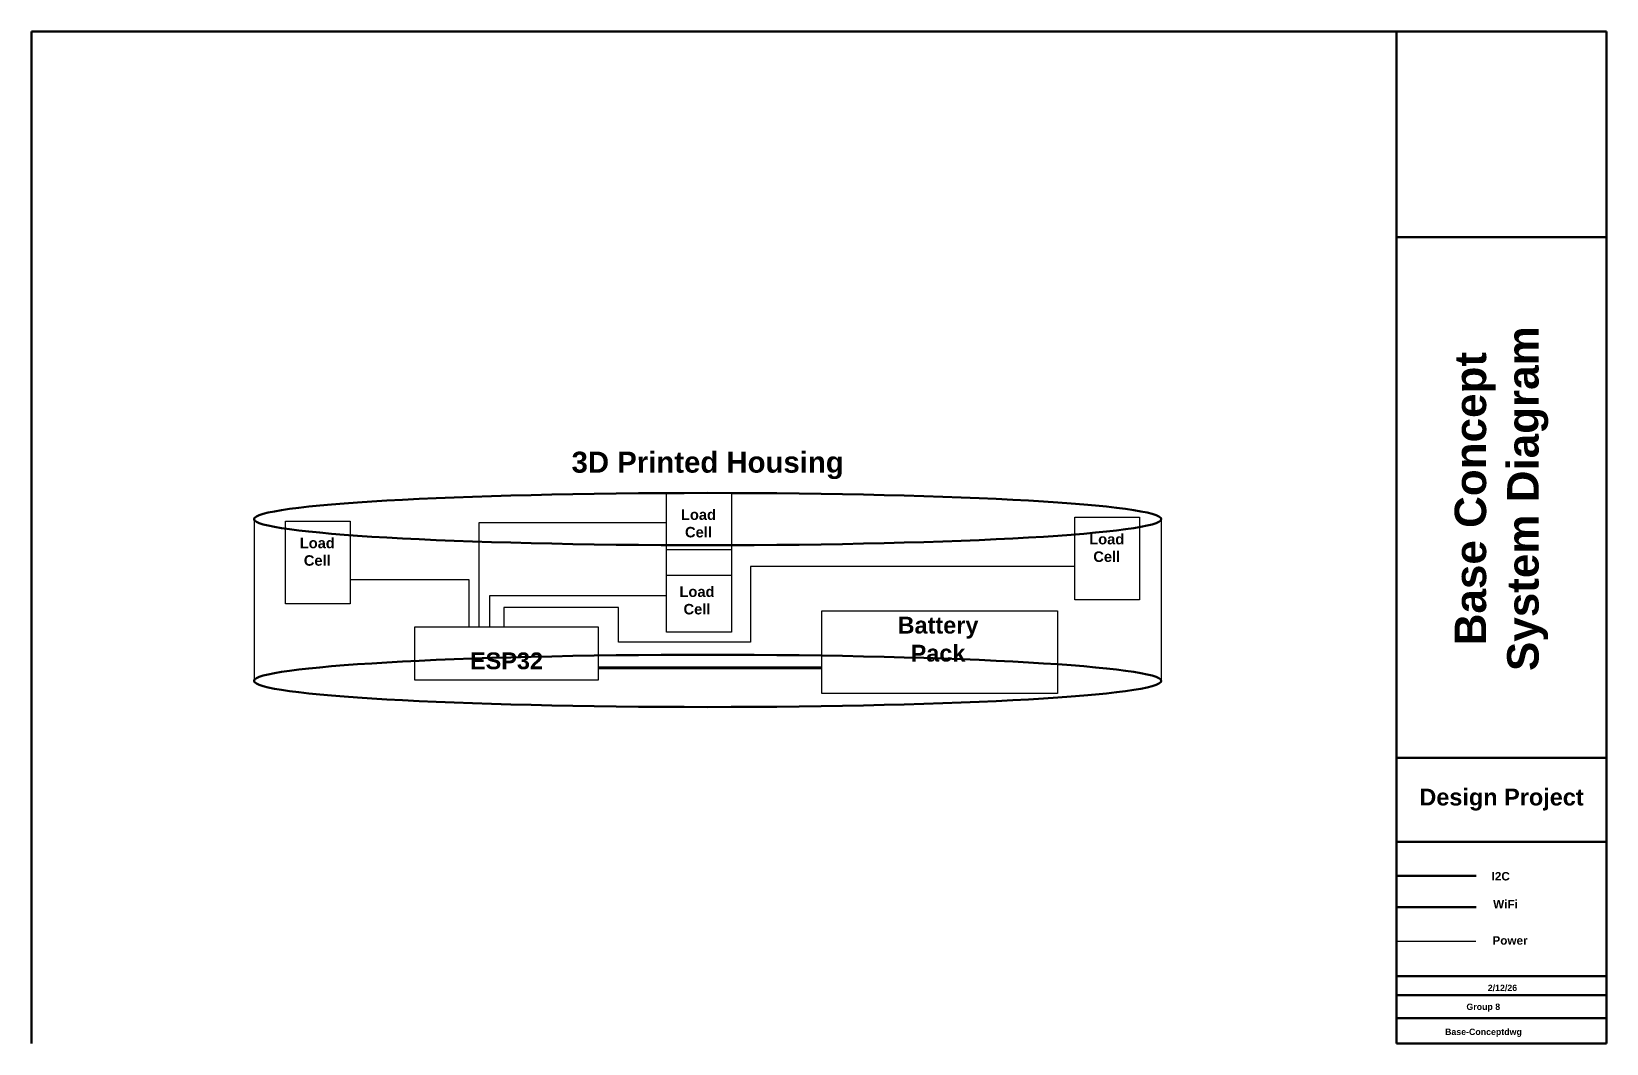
# Paper-space layout 'Layout1' of a CAD drawing. Extents: x 0 to 37.5, y 0 to 24.1.
import ezdxf

# ---------------------------------------------------------------- set-up
doc = ezdxf.new("R2010")
doc.units = 0
doc.header["$MEASUREMENT"] = 0
doc.layers.get('0').update_dxf_attribs({"linetype": 'CONTINUOUS'})
for name, color, linetype in [('I2C', 5, 'CONTINUOUS'), ('Power', 1, 'CONTINUOUS'), ('TB', 7, 'CONTINUOUS'), ('TITLE_BLOCK', 7, 'CONTINUOUS'), ('WiFi', 112, 'CONTINUOUS')]:
    doc.layers.add(name, color=color, linetype=linetype)
doc.styles.add('WAG15', font='Arial Bold.ttf', dxfattribs={"height": 0.15})
doc.styles.add('WAG20', font='Arial Bold.ttf', dxfattribs={"height": 0.2})
doc.styles.add('WAG30', font='Arial Bold.ttf', dxfattribs={"height": 0.3})
doc.styles.add('WAG40', font='Arial Bold.ttf', dxfattribs={"height": 0.4})

# ---------------------------------------------------------------- blocks, each defined once
blk = doc.blocks.new('REVDATE')
at = {"color": 0, "style": 'WAG15', "flags": 8}
for tag, p in [('REVDATE', (0.2, 0.65)), ('USER', (-0.3, 0.2)), ('FNAME', (-0.9, -0.3))]:
    blk.add_attdef(tag, p, '', height=0.15, dxfattribs=at)

psp = doc.layouts.get("Layout1")

# ---------------------------------------------------------------- linework, layer by layer
for p, q in [((5.298, 12.488), (5.298, 8.635)), ((26.9, 12.488), (26.9, 8.635))]:
    psp.add_line(p, q)
for points in [[(15.123, 13.116), (16.664, 13.116), (16.664, 11.145), (15.123, 11.145)], [(6.047, 12.442), (7.588, 12.442), (7.588, 10.47), (6.047, 10.47)], [(24.843, 12.533), (26.384, 12.533), (26.384, 10.562), (24.843, 10.562)], [(15.123, 11.768), (16.664, 11.768), (16.664, 9.796), (15.123, 9.796)], [(18.816, 10.307), (24.432, 10.307), (24.432, 8.335), (18.816, 8.335)], [(9.128, 9.919), (13.49, 9.919), (13.49, 8.652), (9.128, 8.652)]]:
    psp.add_lwpolyline(points, close=True)
at = {"lineweight": 50}
for centre in [(16.099, 12.488), (16.099, 8.635)]:
    psp.add_ellipse(centre, major_axis=(10.801, 0), ratio=0.057608, dxfattribs=at)
at = {"layer": 'I2C'}
for p, q in [((15.123, 12.398), (10.649, 12.398)), ((10.649, 12.398), (10.649, 9.919)), ((24.843, 11.363), (17.119, 11.363)), ((17.119, 11.363), (17.119, 9.554)), ((7.588, 11.05), (10.409, 11.05)), ((10.409, 11.05), (10.409, 9.919)), ((15.123, 10.662), (10.908, 10.662)), ((10.908, 10.662), (10.908, 9.919)), ((13.978, 10.385), (11.245, 10.385)), ((11.245, 10.385), (11.245, 9.919)), ((13.978, 9.554), (13.978, 10.385)), ((17.119, 9.554), (13.978, 9.554))]:
    psp.add_line(p, q, dxfattribs=at)
at = {"layer": 'I2C', "linetype": 'Continuous', "lineweight": 50}
psp.add_line((32.5, 3.996), (34.4, 3.996), dxfattribs=at)
at = {"layer": 'Power', "lineweight": 80}
psp.add_line((18.816, 8.944), (13.49, 8.944), dxfattribs=at)
at = {"layer": 'Power'}
psp.add_line((32.5, 2.437), (34.392, 2.437), dxfattribs=at)
at = {"layer": 'TB', "lineweight": 50}
for p, q in [((0, 24.1), (32.5, 24.1)), ((0, 24.1), (0, 0)), ((32.5, 0), (32.5, 24.1)), ((32.5, 20.5), (32.5, 20.875)), ((37.5, 1.15), (32.5, 1.15)), ((37.5, 0.6), (32.5, 0.6)), ((37.5, 0.125), (37.5, 0.5))]:
    psp.add_line(p, q, dxfattribs=at)
at = {"layer": 'TB', "linetype": 'Continuous', "lineweight": 50}
for p, q in [((32.5, 24.1), (37.5, 24.1)), ((37.5, 24.1), (37.5, 0)), ((32.5, 19.2), (37.5, 19.2)), ((32.5, 6.8), (37.5, 6.8)), ((32.5, 4.8), (37.5, 4.8)), ((37.5, 0), (32.5, 0))]:
    psp.add_line(p, q, dxfattribs=at)
at = {"layer": 'TITLE_BLOCK', "linetype": 'Continuous', "lineweight": 50}
psp.add_line((37.5, 1.6), (32.5, 1.6), dxfattribs=at)
at = {"layer": 'WiFi', "linetype": 'Continuous', "lineweight": 50}
psp.add_line((32.5, 3.248), (34.4, 3.248), dxfattribs=at)

# ---------------------------------------------------------------- block references
at = {"lineweight": 50}
ref = psp.add_blockref('REVDATE', (33.841, 0.6), dxfattribs=at)
ref.add_attrib('REVDATE', '2/12/26', (34.673, 1.25), dxfattribs={"color": 0, "height": 0.15, "style": 'WAG15'})
ref.add_attrib('USER', 'Group 8', (34.165, 0.8), dxfattribs={"color": 0, "height": 0.15, "style": 'WAG15'})
ref.add_attrib('FNAME', 'Base-Conceptdwg', (33.656, 0.203), dxfattribs={"color": 0, "height": 0.15, "style": 'WAG15'})

# ---------------------------------------------------------------- texts
at = {"linetype": 'Continuous', "lineweight": 50, "width": 8.60093, "attachment_point": 5, "style": 'WAG30'}
for s, insert, char_height in [('3D Printed Housing', (16.099, 13.767), 0.5), ('Load\\PCell', (15.88, 12.384), 0.25), ('Load\\PCell', (6.804, 11.709), 0.25), ('Load\\PCell', (25.601, 11.801), 0.25), ('Load\\PCell', (15.845, 10.55), 0.25), ('Battery\\PPack ', (21.584, 9.626), 0.4), ('ESP32', (11.309, 9.11), 0.4)]:
    psp.add_mtext(s, dxfattribs=dict(at, insert=insert, char_height=char_height))
at = {"layer": 'TB', "linetype": 'Continuous', "lineweight": 50, "style": 'WAG20'}
for s, p in [('I2C', (34.764, 3.883)), ('WiFi', (34.8, 3.22)), ('Power', (34.784, 2.354))]:
    psp.add_text(s, height=0.2, dxfattribs=at).set_placement(p)
at = {"layer": 'TITLE_BLOCK', "lineweight": 50, "insert": (35, 12.975), "char_height": 0.75, "width": 12.35, "attachment_point": 5, "rotation": 90, "style": 'WAG30'}
psp.add_mtext('Base Concept\\PSystem Diagram', dxfattribs=at)
at = {"layer": 'TITLE_BLOCK', "lineweight": 50, "insert": (35, 5.807), "char_height": 0.4, "width": 5, "attachment_point": 5, "style": 'WAG40'}
psp.add_mtext('Design Project', dxfattribs=at)

doc.saveas('drawing.dxf')
